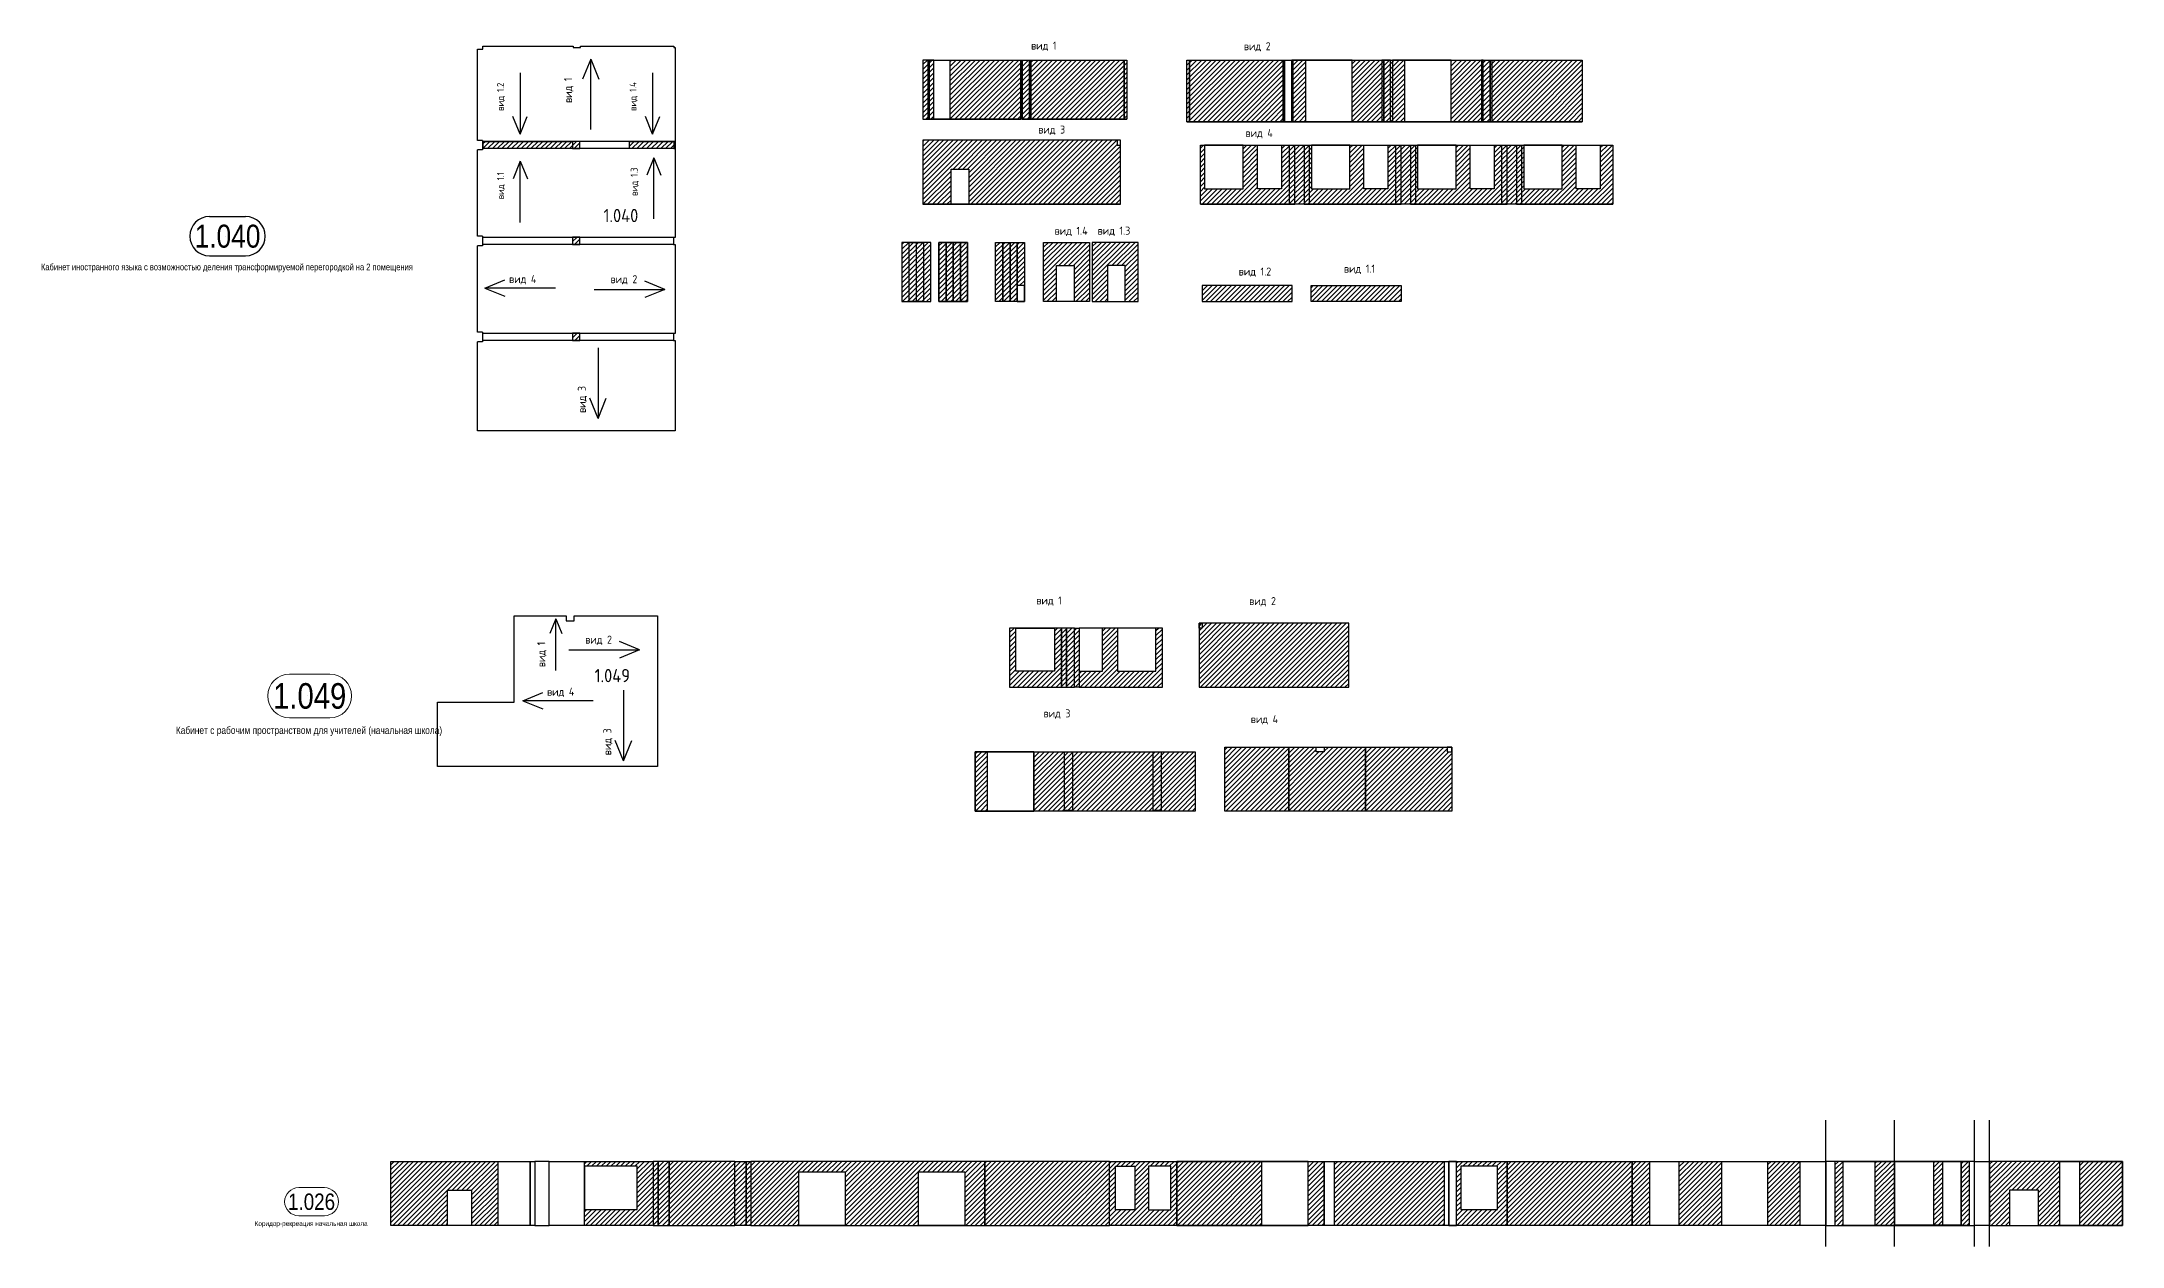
# Model space of a CAD drawing. Header units: millimetres. Extents: x -7155 to 483283, y -227682 to 148426.
# Drawn here: x 224297 to 354331, y -227682 to -152402 of the extents above; entities that cross this region are included whole.
import ezdxf
from ezdxf.enums import TextEntityAlignment as Align

# ---------------------------------------------------------------- set-up
doc = ezdxf.new("R2010")
doc.units = ezdxf.units.MM
doc.layers.get('Defpoints').update_dxf_attribs({"color": 140})
for name, color, linetype, lineweight in [('АР_Area', 5, 'Continuous', 5), ('осново', 7, 'Continuous', 30), ('Штриховка', 7, 'Continuous', 30)]:
    doc.layers.add(name, color=color, linetype=linetype, lineweight=lineweight)
doc.layers.add('ФВ-5', color=7, linetype='Continuous')
doc.styles.add('style1', font='ARIALN.TTF')
doc.styles.add('СПДС', font='isocpeur.ttf', dxfattribs={"width": 0.9})

# ---------------------------------------------------------------- blocks, each defined once
blk = doc.blocks.new('MOK-МаркаПом_овал_ареал')
for p, q in [((-2.75, 3), (2.75, 3)), ((-2.75, -3), (2.75, -3))]:
    blk.add_line(p, q)
for centre, radius, start, end in [((-2.75, 0), 3, 90, 270), ((2.75, 0), 3, 270, 90), ((-3.75, 0), 3.5, 0, 0.001)]:
    blk.add_arc(centre, radius, start, end)
at = {"color": 0, "style": 'style1'}
blk.add_attdef('АР-ПОМЕЩЕНИЕ:НОМЕР', text='', height=3.5, dxfattribs=at).set_placement((0, 0), align=Align.MIDDLE)

msp = doc.modelspace()

# ---------------------------------------------------------------- hatches: boundary and pattern name
at = {"layer": 'ФВ-5'}
h = msp.add_hatch(dxfattribs=at)
h.set_pattern_fill('ANSI31', color=3, scale=67)
h.paths.add_polyline_path([(279672, -153558), (279372, -153558), (279372, -157258), (279672, -157258)])
h.paths.add_polyline_path([(279762, -153558), (279672, -153558), (279672, -157258), (279762, -157258)])
h.paths.add_polyline_path([(280062, -153558), (279762, -153558), (279762, -157258), (280062, -157258)])
h.paths.add_polyline_path([(285502, -153558), (281062, -153558), (281062, -157258), (285502, -157258)])
h.paths.add_polyline_path([(285582, -153558), (285502, -153558), (285502, -157258), (285582, -157258)])
h.paths.add_polyline_path([(286032, -153558), (285582, -153558), (285582, -157258), (286032, -157258)])
h.paths.add_polyline_path([(286112, -153558), (286032, -153558), (286032, -157258), (286112, -157258)])
h.paths.add_polyline_path([(291952, -153558), (286112, -153558), (286112, -157258), (291952, -157258)])
h.paths.add_polyline_path([(292112, -153558), (291952, -153558), (291952, -157258), (292112, -157258)])
h.paths.add_polyline_path([(296031, -153558), (295871, -153558), (295871, -157406), (296031, -157406)])
h.paths.add_polyline_path([(301891, -153558), (296031, -153558), (296031, -157406), (301891, -157406)])
h.paths.add_polyline_path([(301971, -153558), (301891, -153558), (301891, -157406), (301971, -157406)])
h.paths.add_polyline_path([(302501, -153558), (302421, -153558), (302421, -157406), (302501, -157406)])
h.paths.add_polyline_path([(303281, -153558), (302501, -153558), (302501, -157406), (303281, -157406)])
h.paths.add_polyline_path([(308061, -153558), (306191, -153558), (306191, -157406), (308061, -157406)])
h.paths.add_polyline_path([(308171, -153558), (308061, -153558), (308061, -157406), (308171, -157406)])
h.paths.add_polyline_path([(308601, -153558), (308171, -153558), (308171, -157406), (308601, -157406)])
h.paths.add_polyline_path([(308711, -153558), (308601, -153558), (308601, -157406), (308711, -157406)])
h.paths.add_polyline_path([(309481, -153558), (308711, -153558), (308711, -157406), (309481, -157406)])
h.paths.add_polyline_path([(320581, -153558), (312381, -153558), (312381, -157406), (320581, -157406)])
h.paths.add_polyline_path([(291722, -158866), (291522, -158866), (291522, -158566), (279372, -158566), (279372, -162566), (281132, -162566), (281132, -160366), (282232, -160366), (282232, -162566), (291722, -162566)])
h.paths.add_polyline_path([(301790, -161606), (300290, -161606), (300290, -158866), (299380, -158866), (299380, -161606), (296980, -161606), (296980, -158866), (296720, -158866), (296720, -162566), (302290, -162566)])
h.paths.add_polyline_path([(302610, -158866), (301790, -158866), (301790, -161606), (302290, -162566), (302610, -162566)])
h.paths.add_polyline_path([(303200, -158866), (302610, -158866), (302610, -162566), (303200, -162566)])
h.paths.add_polyline_path([(303520, -158866), (303200, -158866), (303200, -162566), (303520, -162566)])
h.paths.add_polyline_path([(308930, -158866), (308430, -158866), (308430, -161606), (306930, -161606), (306930, -158866), (306050, -158866), (306050, -161606), (303650, -161606), (303650, -158866), (303520, -158866), (303520, -162566), (308930, -162566)])
h.paths.add_polyline_path([(309250, -158866), (308930, -158866), (308930, -162566), (309250, -162566)])
h.paths.add_polyline_path([(309840, -158866), (309250, -158866), (309250, -162566), (309840, -162566)])
h.paths.add_polyline_path([(310160, -158866), (309840, -158866), (309840, -162566), (310160, -162566)])
h.paths.add_polyline_path([(322490, -158866), (321700, -158866), (321700, -161606), (320200, -161606), (320200, -158866), (319320, -158866), (319320, -161606), (316920, -161606), (316920, -158866), (315070, -158866), (315070, -161606), (313570, -161606), (313570, -158866), (312690, -158866), (312690, -161606), (310290, -161606), (310290, -158866), (310160, -158866), (310160, -162566), (322490, -162566)])
h.paths.add_polyline_path([(281719, -164946), (282169, -164946), (282169, -168646), (281719, -168646)])
h.paths.add_polyline_path([(281269, -164946), (281719, -164946), (281719, -168646), (281269, -168646)])
h.paths.add_polyline_path([(280819, -164946), (281269, -164946), (281269, -168646), (280819, -168646)])
h.paths.add_polyline_path([(280369, -164946), (280819, -164946), (280819, -168646), (280369, -168646)])
h.paths.add_polyline_path([(284368, -164946), (284818, -164946), (284818, -168646), (284368, -168646)])
h.paths.add_polyline_path([(283918, -164946), (284368, -164946), (284368, -168646), (283918, -168646)])
h.paths.add_polyline_path([(285268, -164946), (285718, -164946), (285718, -167646), (285268, -167646)])
h.paths.add_polyline_path([(284818, -164946), (285268, -164946), (285268, -168646), (284818, -168646)])
h.paths.add_polyline_path([(289777, -168646), (288817, -168646), (288817, -166396), (287717, -166396), (287717, -168646), (286917, -168646), (286917, -164946), (289777, -164946)])
h.paths.add_polyline_path([(289957, -168646), (290917, -168646), (290917, -166396), (292017, -166396), (292017, -168646), (292817, -168646), (292817, -164946), (289957, -164946)])
h.paths.add_polyline_path([(309254, -168646), (303634, -168646), (303634, -167646), (309254, -167646)])
h.paths.add_polyline_path([(296829, -168646), (302449, -168646), (302449, -167646), (296829, -167646)])
h.paths.add_polyline_path([(278062, -168646), (279862, -168646), (279862, -164946), (278062, -164946)])
h = msp.add_hatch(dxfattribs=at)
h.set_pattern_fill('ANSI31', color=256, scale=67)
h.paths.add_polyline_path([(257477, -158633), (251887, -158633), (251887, -159083), (257477, -159083)])
h = msp.add_hatch(dxfattribs=at)
h.set_pattern_fill('ANSI31', color=256, scale=67)
h.paths.add_polyline_path([(257927, -170643), (257477, -170643), (257477, -171073), (257927, -171073)])
h.paths.add_polyline_path([(257927, -164643), (257477, -164643), (257477, -165073), (257927, -165073)])
h.paths.add_polyline_path([(257927, -158633), (257477, -158633), (257477, -159083), (257927, -159083)])
h = msp.add_hatch(dxfattribs=at)
h.set_pattern_fill('ANSI31', color=256, scale=67)
h.paths.add_polyline_path([(263807, -158633), (261027, -158633), (261027, -159083), (263807, -159083)])
h = msp.add_hatch(dxfattribs=at)
h.set_pattern_fill('ANSI31', color=3, scale=67)
h.paths.add_polyline_path([(288038, -189046), (287588, -189046), (287588, -191746), (285188, -191746), (285188, -189046), (284788, -189046), (284788, -192746), (288038, -192746)])
h.paths.add_polyline_path([(288338, -189046), (288038, -189046), (288038, -192746), (288338, -192746)])
h.paths.add_polyline_path([(288838, -189046), (288338, -189046), (288338, -192746), (288838, -192746)])
h.paths.add_polyline_path([(289138, -189046), (288838, -189046), (288838, -192746), (289138, -192746)])
h.paths.add_polyline_path([(294338, -189046), (293938, -189046), (293938, -191746), (291538, -191746), (291538, -189046), (290598, -189046), (290598, -191746), (289138, -191746), (289138, -192746), (294338, -192746)])
h.paths.add_polyline_path([(305982, -188746), (296632, -188746), (296632, -192746), (305982, -192746)])
h.paths.add_polyline_path([(283413, -196781), (282643, -196781), (282643, -200481), (283413, -200481)])
h.paths.add_polyline_path([(296393, -196781), (286313, -196781), (286313, -200481), (296393, -200481)])
h.paths.add_polyline_path([(302231, -196481), (298231, -196481), (298231, -200481), (302231, -200481)])
h.paths.add_polyline_path([(307031, -196481), (304457, -196481), (304457, -196781), (303957, -196781), (303957, -196481), (302231, -196481), (302231, -200481), (307031, -200481)])
h.paths.add_polyline_path([(312431, -196781), (312131, -196781), (312131, -196481), (307031, -196481), (307031, -200481), (312431, -200481)])
h = msp.add_hatch(dxfattribs=at)
h.set_pattern_fill('ANSI31', color=3, scale=67)
h.paths.add_polyline_path([(252821, -222372), (246121, -222372), (246121, -226372), (249671, -226372), (249671, -224172), (251171, -224172), (251171, -226372), (252821, -226372)])
h.paths.add_polyline_path([(262521, -222372), (258221, -222372), (258221, -222672), (261521, -222672), (261521, -225372), (258221, -225372), (258221, -226372), (262521, -226372)])
h.paths.add_polyline_path([(262821, -222372), (262521, -222372), (262521, -226372), (262821, -226372)])
h.paths.add_polyline_path([(263521, -222372), (262821, -222372), (262821, -226372), (263521, -226372)])
h.paths.add_polyline_path([(267621, -222372), (263521, -222372), (263521, -226372), (267621, -226372)])
h.paths.add_polyline_path([(268621, -222372), (268321, -222372), (268321, -226372), (268621, -226372)])
h.paths.add_polyline_path([(268321, -222372), (267621, -222372), (267621, -226372), (268321, -226372)])
h.paths.add_polyline_path([(271621, -223029), (274521, -223029), (274521, -226372), (279091, -226372), (279091, -223022), (281991, -223022), (281991, -226372), (283241, -226372), (283241, -222372), (268621, -222372), (268621, -226372), (271621, -226372)])
h.paths.add_polyline_path([(291041, -222372), (283241, -222372), (283241, -226372), (291041, -226372)])
h.paths.add_polyline_path([(295241, -222372), (291041, -222372), (291041, -226372), (295241, -226372)])
h.paths.add_polyline_path([(293461, -225393), (293461, -222672), (294861, -222672), (294861, -225393)], flags=16)
h.paths.add_polyline_path([(292611, -225391), (291411, -225391), (291411, -222672), (292611, -222672)], flags=16)
h.paths.add_polyline_path([(300541, -222372), (295241, -222372), (295241, -226372), (300541, -226372)])
h.paths.add_polyline_path([(304441, -222372), (303441, -222372), (303441, -226372), (304441, -226372)])
h.paths.add_polyline_path([(311941, -222372), (305101, -222372), (305101, -226372), (311941, -226372)])
h.paths.add_polyline_path([(315891, -222372), (312721, -222372), (312721, -226372), (315891, -226372)])
h.paths.add_polyline_path([(312985, -225378), (312985, -222678), (315285, -222678), (315285, -225378)], flags=16)
h.paths.add_polyline_path([(323691, -222372), (315891, -222372), (315891, -226372), (323691, -226372)])
h.paths.add_polyline_path([(324791, -222372), (323691, -222372), (323691, -226372), (324791, -226372)])
h.paths.add_polyline_path([(329291, -222372), (326631, -222372), (326631, -226372), (329291, -226372)])
h.paths.add_polyline_path([(334191, -222372), (332171, -222372), (332171, -226372), (334191, -226372)])
h.paths.add_polyline_path([(336891, -222372), (336391, -222372), (336391, -226372), (336891, -226372)])
h.paths.add_polyline_path([(340091, -222372), (338891, -222372), (338891, -226372), (340091, -226372)])
h.paths.add_polyline_path([(343091, -222372), (342531, -222372), (342531, -226364), (343091, -226364)])
h.paths.add_polyline_path([(344754, -222372), (344251, -222372), (344251, -226372), (344754, -226372)])
h.paths.add_polyline_path([(350431, -222372), (346031, -222372), (346031, -226372), (347281, -226372), (347281, -224172), (349081, -224172), (349081, -226372), (350431, -226372)])
h.paths.add_polyline_path([(354331, -222372), (351671, -222372), (351671, -226372), (354331, -226372)])

# ---------------------------------------------------------------- linework, layer by layer
at = {"layer": 'осново'}
for p, q in [((251537, -152873), (251567, -152873)), ((251537, -158573), (251537, -152873)), ((251567, -152873), (251867, -152873)), ((251867, -152873), (251867, -152693)), ((251867, -152693), (257517, -152693)), ((257517, -152693), (257517, -152773)), ((257517, -152773), (257967, -152773)), ((257967, -152773), (257967, -152693)), ((257967, -152693), (263807, -152693)), ((263807, -152693), (263807, -152773)), ((263807, -152773), (263887, -152773)), ((263887, -152773), (263887, -158633)), ((279372, -157258), (279672, -157258)), ((279672, -157258), (279852, -157258)), ((279852, -157258), (285502, -157258)), ((285582, -157258), (285502, -157258)), ((285582, -157258), (286032, -157258)), ((286032, -157258), (286112, -157258)), ((286112, -157258), (291952, -157258)), ((291952, -157258), (292032, -157258)), ((292032, -157258), (292112, -157258)), ((263887, -158633), (263807, -158633)), ((263807, -158633), (263807, -158713)), ((295871, -157406), (295951, -157406)), ((295951, -157406), (296031, -157406)), ((296031, -157406), (301891, -157406)), ((302501, -157406), (308061, -157406)), ((308711, -157406), (314281, -157406)), ((314931, -157406), (320581, -157406)), ((251537, -164563), (251537, -159163)), ((263807, -158713), (263807, -158793)), ((291722, -162566), (279372, -162566)), ((296720, -162566), (302290, -162566)), ((303520, -162566), (308930, -162566)), ((310160, -162566), (315560, -162566)), ((251537, -170563), (251537, -165153)), ((251537, -176723), (251537, -171153)), ((263887, -176723), (251537, -176723))]:
    msp.add_line(p, q, dxfattribs=at)
at = {"layer": 'осново', "color": 1}
for p, q in [((301891, -157406), (301971, -157406)), ((301971, -157406), (302051, -157406)), ((301971, -157406), (302421, -157406)), ((302051, -157406), (302131, -157406)), ((302421, -157406), (302501, -157406)), ((308061, -157406), (308171, -157406)), ((308171, -157406), (308601, -157406)), ((308601, -157406), (308711, -157406)), ((314281, -157406), (314391, -157406)), ((314391, -157406), (314821, -157406)), ((314821, -157406), (314931, -157406)), ((302290, -162566), (302610, -162566)), ((303200, -162566), (302610, -162566)), ((303200, -162566), (303520, -162566)), ((308930, -162566), (309250, -162566)), ((309840, -162566), (309250, -162566)), ((309840, -162566), (310160, -162566)), ((315560, -162566), (315880, -162566)), ((316470, -162566), (315880, -162566)), ((316470, -162566), (316790, -162566))]:
    msp.add_line(p, q, dxfattribs=at)
at = {"layer": 'осново'}
for points in [[(254199, -154347), (254199, -158177)], [(258610, -153492), (258096, -154750)], [(258610, -157902), (258610, -153492)], [(258610, -153492), (259123, -154750)], [(262482, -154347), (262482, -158177)], [(254199, -158177), (253753, -157084)], [(254199, -158177), (254645, -157084)], [(262482, -158177), (262036, -157084)], [(262482, -158177), (262928, -157084)], [(251857, -158573), (251857, -159163), (251537, -159163)], [(251857, -158573), (251537, -158573)], [(263807, -158633), (251887, -158633)], [(263807, -158633), (263807, -159083), (263887, -159083), (263887, -164643), (263777, -164643), (263777, -165073), (263887, -165073), (263887, -170643), (263777, -170643), (263777, -171073), (263887, -171073), (263887, -176723)], [(263807, -159083), (251887, -159083)], [(254210, -159874), (253764, -160967)], [(254210, -163704), (254210, -159874)], [(254210, -159874), (254656, -160967)], [(262558, -159654), (262112, -160747)], [(262558, -163484), (262558, -159654)], [(262558, -159654), (263004, -160747)], [(316790, -162566), (322490, -162566)], [(251857, -164563), (251857, -165153), (251537, -165153)], [(251857, -164563), (251537, -164563)], [(263777, -164643), (251857, -164643)], [(263777, -165073), (251857, -165073)], [(251992, -167800), (253251, -167287)], [(263245, -167884), (261987, -167370)], [(256402, -167800), (251992, -167800)], [(251992, -167800), (253251, -168314)], [(258835, -167884), (263245, -167884)], [(263245, -167884), (261987, -168397)], [(251857, -170563), (251857, -171153), (251537, -171153)], [(251857, -170563), (251537, -170563)], [(263777, -170643), (251857, -170643)], [(263777, -171073), (251857, -171073)], [(259074, -171539), (259074, -175949)], [(259074, -175949), (258560, -174690)], [(259074, -175949), (259587, -174690)], [(256428, -188477), (256053, -189396)], [(256428, -191697), (256428, -188477)], [(256428, -188477), (256803, -189396)], [(257253, -190404), (261663, -190404)], [(261663, -190404), (260405, -189890)], [(261663, -190404), (260405, -190918)], [(254363, -193589), (255622, -193076)], [(258774, -193589), (254363, -193589)], [(254363, -193589), (255622, -194103)], [(260663, -192928), (260663, -197338)], [(260663, -197338), (260149, -196080)], [(260663, -197338), (261176, -196080)]]:
    msp.add_lwpolyline(points, dxfattribs=at)
for points in [[(279372, -157258), (279762, -157258), (279762, -153558), (279372, -153558)], [(279672, -157258), (279762, -157258), (279762, -153558), (279672, -153558)], [(279762, -153558), (285502, -153558), (285502, -157258), (279762, -157258)], [(279762, -157258), (280062, -157258), (280062, -153558), (279762, -153558)], [(280062, -153558), (281062, -153558), (281062, -157258), (280062, -157258)], [(285502, -153558), (285582, -153558), (285582, -157258), (285502, -157258)], [(285582, -153558), (286032, -153558), (286032, -157258), (285582, -157258)], [(286032, -153558), (286112, -153558), (286112, -157258), (286032, -157258)], [(286112, -153558), (291952, -153558), (291952, -157258), (286112, -157258)], [(291952, -153558), (292112, -153558), (292112, -157258), (291952, -157258)], [(296031, -157406), (295871, -157406), (295871, -153558), (296031, -153558)], [(296031, -153558), (301891, -153558), (301891, -157406), (296031, -157406)], [(301971, -157406), (301891, -157406), (301891, -153558), (301971, -153558)], [(320581, -157406), (301971, -157406), (301971, -153558), (320581, -153558)], [(302421, -157406), (302501, -157406), (302501, -153558), (302421, -153558)], [(302421, -157406), (306191, -157406), (306191, -153558), (302421, -153558)], [(302421, -153558), (303281, -153558), (303281, -157406), (302421, -157406)], [(308061, -157406), (308171, -157406), (308171, -153558), (308061, -153558)], [(308171, -157406), (308601, -157406), (308601, -153558), (308171, -153558)], [(308711, -157406), (308601, -157406), (308601, -153558), (308711, -153558)], [(308711, -157406), (312381, -157406), (312381, -153558), (308711, -153558)], [(308711, -157406), (309481, -157406), (309481, -153558), (308711, -153558)], [(314281, -157406), (314391, -157406), (314391, -153558), (314281, -153558)], [(314821, -157406), (314391, -157406), (314391, -153558), (314821, -153558)], [(314931, -157406), (314821, -157406), (314821, -153558), (314931, -153558)], [(251887, -158633), (257477, -158633), (257477, -159083), (251887, -159083)], [(257477, -159083), (257927, -159083), (257927, -158633), (257477, -158633)], [(263887, -159083), (261027, -159083), (261027, -158633), (263887, -158633)], [(279372, -162566), (291722, -162566), (291722, -158566), (279372, -158566)], [(291722, -158566), (291522, -158566), (291522, -158866), (291722, -158866)], [(322490, -162566), (296720, -162566), (296720, -158866), (322490, -158866)], [(296980, -161606), (299380, -161606), (299380, -158866), (296980, -158866)], [(300290, -158866), (301790, -158866), (301790, -161606), (300290, -161606)], [(303520, -162566), (302290, -162566), (302290, -158866), (303520, -158866)], [(303200, -162566), (302610, -162566), (302610, -158866), (303200, -158866)], [(303650, -161606), (306050, -161606), (306050, -158866), (303650, -158866)], [(306930, -158866), (308430, -158866), (308430, -161606), (306930, -161606)], [(310160, -162566), (308930, -162566), (308930, -158866), (310160, -158866)], [(309840, -162566), (309250, -162566), (309250, -158866), (309840, -158866)], [(310290, -161606), (312690, -161606), (312690, -158866), (310290, -158866)], [(313570, -158866), (315070, -158866), (315070, -161606), (313570, -161606)], [(316790, -162566), (315560, -162566), (315560, -158866), (316790, -158866)], [(316470, -162566), (315880, -162566), (315880, -158866), (316470, -158866)], [(316920, -161606), (319320, -161606), (319320, -158866), (316920, -158866)], [(320200, -158866), (321700, -158866), (321700, -161606), (320200, -161606)], [(281132, -160366), (282232, -160366), (282232, -162566), (281132, -162566)], [(257477, -165073), (257927, -165073), (257927, -164623), (257477, -164623)], [(278962, -164946), (279412, -164946), (279412, -168646), (278962, -168646)], [(280369, -164946), (280819, -164946), (280819, -168646), (280369, -168646)], [(280819, -164946), (281269, -164946), (281269, -168646), (280819, -168646)], [(281269, -164946), (281719, -164946), (281719, -168646), (281269, -168646)], [(281719, -164946), (282169, -164946), (282169, -168646), (281719, -168646)], [(283918, -164946), (284368, -164946), (284368, -168646), (283918, -168646)], [(284368, -164946), (284818, -164946), (284818, -168646), (284368, -168646)], [(284818, -164946), (285268, -164946), (285268, -168646), (284818, -168646)], [(285268, -164946), (285718, -164946), (285718, -168646), (285268, -168646)], [(289777, -168646), (286917, -168646), (286917, -164946), (289777, -164946)], [(289957, -168646), (292817, -168646), (292817, -164946), (289957, -164946)], [(287717, -166396), (288817, -166396), (288817, -168646), (287717, -168646)], [(292017, -166396), (290917, -166396), (290917, -168646), (292017, -168646)], [(285268, -168646), (285718, -168646), (285718, -167646), (285268, -167646)], [(296829, -168646), (302449, -168646), (302449, -167646), (296829, -167646)], [(309254, -168646), (303634, -168646), (303634, -167646), (309254, -167646)], [(257477, -171073), (257927, -171073), (257927, -170623), (257477, -170623)]]:
    msp.add_lwpolyline(points, close=True, dxfattribs=at)
at = {"layer": 'Штриховка'}
for points in [[(278062, -168646), (279862, -168646), (279862, -164946), (278062, -164946)], [(278512, -164946), (279412, -164946), (279412, -168646), (278512, -168646)], [(280369, -168646), (282169, -168646), (282169, -164946), (280369, -164946)], [(280819, -164946), (281719, -164946), (281719, -168646), (280819, -168646)], [(249032, -197687), (249032, -193687), (253832, -193687), (253832, -188287), (257082, -188287), (257082, -188587), (257582, -188587), (257582, -188287), (262782, -188287), (262782, -197637), (262782, -197687)], [(284788, -192746), (288038, -192746), (288038, -189046), (284788, -189046)], [(287588, -191746), (285188, -191746), (285188, -189046), (287588, -189046)], [(288038, -192746), (288338, -192746), (288338, -189046), (288038, -189046)], [(288338, -192746), (288838, -192746), (288838, -189046), (288338, -189046)], [(288838, -189046), (289138, -189046), (289138, -192746), (288838, -192746)], [(289138, -192746), (294338, -192746), (294338, -189046), (289138, -189046)], [(289138, -191746), (290598, -191746), (290598, -189046), (289138, -189046)], [(291538, -191746), (293938, -191746), (293938, -189046), (291538, -189046)], [(296632, -188746), (296832, -188746), (296832, -189046), (296632, -189046)], [(296632, -192746), (305982, -192746), (305982, -188746), (296632, -188746)], [(282643, -196781), (296393, -196781), (296393, -200481), (282643, -200481)], [(282643, -200481), (286313, -200481), (286313, -196781), (282643, -196781)], [(286313, -200481), (283413, -200481), (283413, -196781), (286313, -196781)], [(288212, -196781), (288712, -196781), (288712, -200438), (288212, -200438)], [(293754, -196781), (294254, -196781), (294254, -200438), (293754, -200438)], [(298231, -200481), (298231, -196481), (302231, -196481), (302231, -200481)], [(307031, -200481), (302231, -200481), (302231, -196481), (307031, -196481)], [(303957, -196481), (304457, -196481), (304457, -196781), (303957, -196781)], [(307031, -200481), (307031, -196481), (312431, -196481), (312431, -200481)], [(312431, -196481), (312131, -196481), (312131, -196781), (312431, -196781)], [(246121, -222372), (255121, -222372), (255121, -226372), (246121, -226372)], [(254821, -226372), (252821, -226372), (252821, -222372), (254821, -222372)], [(255121, -226372), (254821, -226372), (254821, -222372), (255121, -222372)], [(255121, -226372), (256021, -226372), (256021, -222372), (255121, -222372)], [(256021, -222372), (262521, -222372), (262521, -226372), (256021, -226372)], [(258221, -225372), (261521, -225372), (261521, -222672), (258221, -222672)], [(262521, -226372), (262821, -226372), (262821, -222372), (262521, -222372)], [(262821, -226372), (263521, -226372), (263521, -222372), (262821, -222372)], [(263521, -226372), (267621, -226372), (267621, -222372), (263521, -222372)], [(268321, -226372), (267621, -226372), (267621, -222372), (268321, -222372)], [(268621, -226372), (268321, -226372), (268321, -222372), (268621, -222372)], [(268621, -226372), (283241, -226372), (283241, -222372), (268621, -222372)], [(274521, -226372), (271621, -226372), (271621, -223029), (274521, -223029)], [(281991, -226372), (279091, -226372), (279091, -223022), (281991, -223022)], [(283241, -226372), (291041, -226372), (291041, -222372), (283241, -222372)], [(291041, -222372), (295241, -222372), (295241, -226372), (291041, -226372)], [(291411, -222672), (292611, -222672), (292611, -225391), (291411, -225391)], [(293461, -225393), (294861, -225393), (294861, -222672), (293461, -222672)], [(295241, -222372), (304441, -222372), (304441, -226372), (295241, -226372)], [(295241, -226372), (303441, -226372), (303441, -222372), (295241, -222372)], [(300541, -226372), (295241, -226372), (295241, -222372), (300541, -222372)], [(304441, -222372), (312241, -222372), (312241, -226372), (304441, -226372)], [(312241, -226372), (305101, -226372), (305101, -222372), (312241, -222372)], [(312241, -222372), (315891, -222372), (315891, -226372), (312241, -226372)], [(312241, -226372), (312721, -226372), (312721, -222372), (312241, -222372)], [(312985, -225378), (315285, -225378), (315285, -222678), (312985, -222678)], [(315891, -222372), (323691, -222372), (323691, -226372), (315891, -226372)], [(323691, -222372), (335791, -222372), (335791, -226372), (323691, -226372)], [(335791, -226372), (324791, -226372), (324791, -222372), (335791, -222372)], [(335791, -226372), (326631, -226372), (326631, -222372), (335791, -222372)], [(335791, -226372), (329291, -226372), (329291, -222372), (335791, -222372)], [(335791, -226372), (332171, -226372), (332171, -222372), (335791, -222372)], [(335791, -226372), (334191, -226372), (334191, -222372), (335791, -222372)], [(335791, -226372), (340091, -226372), (340091, -222372), (335791, -222372)], [(335791, -226372), (336391, -226372), (336391, -222372), (335791, -222372)], [(340091, -226372), (336891, -226372), (336891, -222372), (340091, -222372)], [(340091, -226372), (338891, -226372), (338891, -222372), (340091, -222372)], [(340091, -226372), (345091, -226372), (345091, -222372), (340091, -222372)], [(340091, -222372), (344251, -222372), (344251, -226364), (340091, -226364)], [(340091, -222372), (343091, -222372), (343091, -226364), (340091, -226364)], [(340091, -222372), (342531, -222372), (342531, -226364), (340091, -226364)], [(344251, -222372), (344754, -222372), (344754, -226372), (344251, -226372)], [(345091, -222372), (346031, -222372), (346031, -226372), (345091, -226372)], [(346031, -226372), (354331, -226372), (354331, -222372), (346031, -222372)], [(354331, -226372), (350431, -226372), (350431, -222372), (354331, -222372)], [(354331, -226372), (351671, -226372), (351671, -222372), (354331, -222372)], [(249671, -224172), (251171, -224172), (251171, -226372), (249671, -226372)], [(347281, -226372), (349081, -226372), (349081, -224172), (347281, -224172)]]:
    msp.add_lwpolyline(points, close=True, dxfattribs=at)
for points in [[(335791, -227682), (335791, -219795)], [(340091, -227682), (340091, -219795)], [(345091, -227682), (345091, -219795)], [(346031, -227682), (346031, -219795)], [(258221, -226372), (258221, -222372)], [(311940, -222372), (311940, -226372)]]:
    msp.add_lwpolyline(points, dxfattribs=at)

# ---------------------------------------------------------------- block references
at = {"layer": 'АР_Area', "color": 18, "linetype": 'Continuous', "lineweight": 5, "true_color": 0x000000}
ref = msp.add_blockref('MOK-МаркаПом_овал_ареал', (241049, -193286), dxfattribs=dict(at, xscale=456.3440748982357, yscale=456.3440748982357, zscale=456.3440748982357))
ref.add_attrib('АР-ПОМЕЩЕНИЕ:НОМЕР', '1.049', dxfattribs={"layer": '0', "color": 0, "height": 1597.2, "style": 'style1'}).set_placement((241049, -193286), align=Align.MIDDLE)
ref.add_attrib('АР-ПОМЕЩЕНИЕ:НАИМЕНОВАНИЕ', 'Кабинет с рабочим пространством для учителей (начальная школа)', dxfattribs={"layer": 'Defpoints', "color": 2, "height": 456.34, "style": 'style1'}).set_placement((241006, -195483), align=Align.MIDDLE)
ref = msp.add_blockref('MOK-МаркаПом_овал_ареал', (241167, -224891), dxfattribs=dict(at, xscale=292.7407518066967, yscale=292.7407518066967, zscale=292.7407518066967))
ref.add_attrib('АР-ПОМЕЩЕНИЕ:НОМЕР', '1.026', dxfattribs={"layer": '0', "color": 0, "height": 1024.6, "style": 'style1'}).set_placement((241167, -224891), align=Align.MIDDLE)
ref.add_attrib('АР-ПОМЕЩЕНИЕ:НАИМЕНОВАНИЕ', 'Коридор-рекреация начальная школа', dxfattribs={"layer": 'Defpoints', "color": 2, "height": 292.74, "style": 'style1'}).set_placement((241140, -226300), align=Align.MIDDLE)
at = {"layer": 'осново', "color": 18, "linetype": 'Continuous', "lineweight": 5, "true_color": 0x000000}
ref = msp.add_blockref('MOK-МаркаПом_овал_ареал', (235916, -164558), dxfattribs=dict(at, xscale=409.5396169049353, yscale=409.5396169049353, zscale=409.5396169049353))
ref.add_attrib('АР-ПОМЕЩЕНИЕ:НОМЕР', '1.040', dxfattribs={"layer": '0', "color": 0, "height": 1433.4, "style": 'style1'}).set_placement((235916, -164558), align=Align.MIDDLE)
ref.add_attrib('АР-ПОМЕЩЕНИЕ:НАИМЕНОВАНИЕ', 'Кабинет иностранного языка с возможностью деления трансформируемой перегородкой на 2 помещения', dxfattribs={"layer": 'Defpoints', "color": 2, "height": 409.54, "style": 'style1'}).set_placement((235877, -166530), align=Align.MIDDLE)

# ---------------------------------------------------------------- texts
at = {"layer": 'осново', "attachment_point": 1, "style": 'СПДС'}
for s, width, gutter_width, insert, char_height in [('вид 1', 3371.81, 1678, (286133, -152402), 500), ('вид 2', 3371.81, 1678, (299433, -152440), 500), ('вид 3', 3371.81, 1678, (286582, -157648), 500), ('вид 4', 2769.04, 1678, (299533, -157865), 500), ('1.040', 3063.82, 4144, (259410, -162855), 828.9), ('вид 1.4', 3371.81, 1678, (287605, -163974), 500), ('вид 1.3', 3371.81, 1678, (290294, -163964), 500), ('вид 1.1', 3371.81, 1678, (305685, -166343), 500), ('вид 4', 2769.04, 1678, (253513, -166989), 500), ('вид 2', 3371.81, 1678, (259853, -166998), 500), ('вид 1.2', 3371.81, 1678, (299109, -166518), 500), ('вид 1', 3371.81, 1678, (286462, -187072), 500), ('вид 2', 3371.81, 1678, (299762, -187110), 500), ('вид 2', 3371.81, 1678, (258271, -189519), 500), ('1.049', 3063.82, 4144, (258854, -191603), 828.9), ('вид 4', 2769.04, 1678, (255885, -192778), 500), ('вид 3', 3371.81, 1678, (286912, -194129), 500), ('вид 4', 2769.04, 1678, (299863, -194487), 500)]:
    msp.add_mtext_dynamic_manual_height_columns(s, width=width, gutter_width=gutter_width, heights=[0], dxfattribs=dict(at, insert=insert, char_height=char_height))
at = {"layer": 'осново', "attachment_point": 1, "rotation": 90, "style": 'СПДС'}
for s, width, gutter_width, insert, char_height in [('вид 1', 3371.81, 1678, (256945, -156234), 500), ('вид 1.2', 2928.06, 1457, (252754, -156728), 434.2), ('вид 1.4', 2928.06, 1457, (261037, -156728), 434.2), ('вид 1.1', 2928.06, 1457, (252765, -162255), 434.2), ('вид 1.3', 2928.06, 1457, (261112, -162035), 434.2), ('вид 3', 3371.81, 1678, (257808, -175602), 500), ('вид 1', 3371.81, 1678, (255271, -191489), 500), ('вид 3', 3371.81, 1678, (259397, -196992), 500)]:
    msp.add_mtext_dynamic_manual_height_columns(s, width=width, gutter_width=gutter_width, heights=[0], dxfattribs=dict(at, insert=insert, char_height=char_height))

doc.saveas('drawing.dxf')
